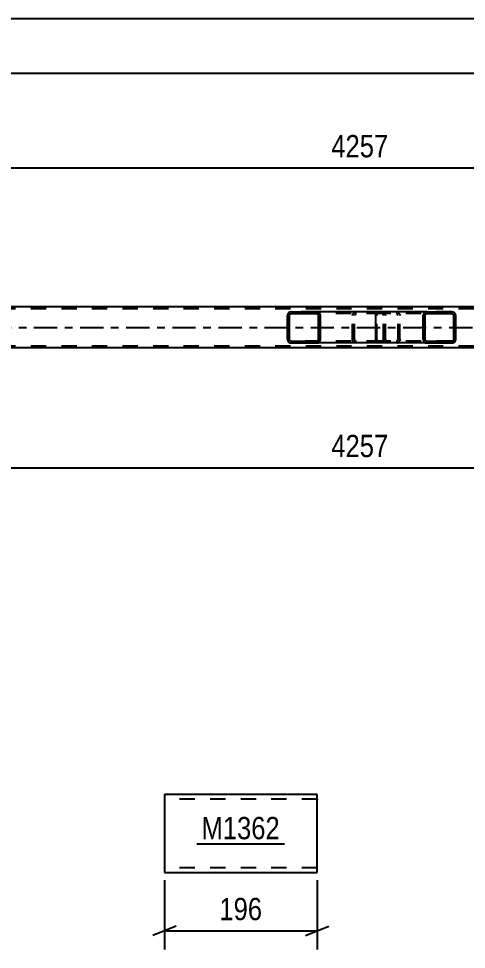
# Model space of a CAD drawing. Header units: millimetres. Extents: x 0 to 841, y 0 to 594.
# Drawn here: x 545.9 to 603.4, y 132.8 to 252.2 of the extents above; entities that cross this region are included whole.
import ezdxf

# ---------------------------------------------------------------- set-up
doc = ezdxf.new("R2010")
doc.units = ezdxf.units.MM
doc.linetypes.add('DXK_LINE_DOT2', pattern=[3.9198, 1.9599, -1.9599])
doc.linetypes.add('DXK_LINE_DOT3', pattern=[5.9187, 2.979, -0.9799, 0.9799, -0.9799])
doc.styles.add('Arial Narrow', font='ARIALN.TTF', dxfattribs={"height": 0.2})

# ---------------------------------------------------------------- blocks, each defined once
blk = doc.blocks.new('Part-122573991-2820 - 2767')
at = {"linetype": 'Continuous'}
h = blk.add_hatch(dxfattribs=at)
h.set_pattern_fill('', scale=0.7, style=0, pattern_type=0)
h.set_pattern_definition([(45, (584.5986, 214.2696), (-1.57154, 1.57154), [])])
h.paths.add_polyline_path([(584.64, 214.09), (584.6, 214.27), (584.49, 214.43), (584.32, 214.53), (584.13, 214.57), (580.89, 214.57), (580.7, 214.53), (580.53, 214.43), (580.42, 214.27), (580.38, 214.09), (580.38, 211.05), (580.42, 210.86), (580.53, 210.71), (580.7, 210.6), (580.89, 210.57), (584.13, 210.57), (584.32, 210.6), (584.49, 210.71), (584.6, 210.86), (584.64, 211.05)])
h.paths.add_polyline_path([(584.36, 210.95), (584.31, 210.88), (584.22, 210.82), (584.13, 210.81), (580.89, 210.81), (580.79, 210.82), (580.71, 210.88), (580.66, 210.95), (580.64, 211.05), (580.64, 214.09), (580.66, 214.18), (580.71, 214.26), (580.79, 214.31), (580.89, 214.33), (584.13, 214.33), (584.22, 214.31), (584.31, 214.26), (584.36, 214.18), (584.38, 214.09), (584.38, 211.05)])
at = {"color": 2, "linetype": 'Continuous'}
for p, q in [((580.42, 214.27), (580.38, 214.09)), ((580.38, 211.05), (580.38, 214.09)), ((580.64, 214.09), (580.66, 214.18)), ((580.64, 211.05), (580.64, 214.09)), ((580.66, 214.18), (580.71, 214.26)), ((580.89, 214.57), (580.7, 214.53)), ((580.71, 214.26), (580.79, 214.31)), ((580.79, 214.31), (580.89, 214.33)), ((580.89, 214.57), (584.13, 214.57)), ((580.89, 214.33), (584.13, 214.33)), ((591.99, 214.57), (584.13, 214.57)), ((584.32, 214.53), (584.13, 214.57)), ((584.13, 214.33), (584.22, 214.31)), ((584.22, 214.31), (584.31, 214.26)), ((584.31, 214.26), (584.36, 214.18)), ((584.36, 214.18), (584.38, 214.09)), ((584.38, 211.05), (584.38, 214.09)), ((584.64, 214.09), (584.6, 214.27)), ((584.64, 211.05), (584.64, 214.09)), ((580.38, 211.05), (580.42, 210.86)), ((580.66, 210.95), (580.64, 211.05)), ((580.71, 210.88), (580.66, 210.95)), ((580.7, 210.6), (580.89, 210.57)), ((580.79, 210.82), (580.71, 210.88)), ((580.89, 210.81), (580.79, 210.82)), ((580.89, 210.81), (584.13, 210.81)), ((580.89, 210.57), (584.13, 210.57)), ((584.22, 210.82), (584.13, 210.81)), ((584.13, 210.57), (584.32, 210.6)), ((591.99, 210.57), (584.13, 210.57)), ((584.31, 210.88), (584.22, 210.82)), ((584.36, 210.95), (584.31, 210.88)), ((584.38, 211.05), (584.36, 210.95)), ((584.6, 210.86), (584.64, 211.05))]:
    blk.add_line(p, q, dxfattribs=at)
at = {"color": 7, "linetype": 'DXK_LINE_DOT2'}
for p, q in [((584.13, 214.57), (580.89, 214.57)), ((592.48, 214.33), (580.89, 214.33)), ((588.73, 214.09), (588.77, 214.27)), ((588.73, 211.05), (588.73, 214.09)), ((589, 214.18), (588.99, 214.09)), ((588.99, 211.05), (588.99, 214.09)), ((589.06, 214.26), (589, 214.18)), ((589.05, 214.53), (589.24, 214.57)), ((589.06, 214.26), (589.08, 214.27)), ((589.08, 214.27), (589.14, 214.31)), ((589.14, 214.31), (589.24, 214.33)), ((592.48, 214.57), (591.99, 214.57)), ((592.48, 214.57), (592.67, 214.53)), ((592.57, 214.31), (592.48, 214.33)), ((592.66, 214.26), (592.57, 214.31)), ((592.71, 214.18), (592.66, 214.26)), ((592.73, 214.09), (592.71, 214.18)), ((592.73, 211.05), (592.73, 214.09)), ((592.95, 214.27), (592.99, 214.09)), ((592.99, 211.05), (592.99, 214.09)), ((592.48, 210.81), (580.89, 210.81)), ((584.13, 210.57), (580.89, 210.57)), ((588.77, 210.86), (588.73, 211.05)), ((588.99, 211.05), (589, 210.95)), ((589, 210.95), (589.06, 210.88)), ((589.24, 210.57), (589.05, 210.6)), ((589.06, 210.88), (589.14, 210.82)), ((589.14, 210.82), (589.24, 210.81)), ((592.48, 210.57), (591.99, 210.57)), ((592.48, 210.81), (592.57, 210.82)), ((592.67, 210.6), (592.48, 210.57)), ((592.57, 210.82), (592.66, 210.88)), ((592.66, 210.88), (592.71, 210.95)), ((592.71, 210.95), (592.73, 211.05)), ((592.99, 211.05), (592.95, 210.86))]:
    blk.add_line(p, q, dxfattribs=at)
at = {"color": 2, "linetype": 'Continuous'}
for centre, start, end in [((580.87, 214.07), 110.7583, 155.68), ((584.15, 214.07), 24.32, 69.2417), ((580.87, 211.07), 204.32, 249.2417), ((584.15, 211.07), 290.7583, 335.68)]:
    blk.add_arc(centre, 0.496, start, end, dxfattribs=at)
at = {"color": 7, "linetype": 'DXK_LINE_DOT2'}
for centre, start, end in [((589.22, 214.07), 110.7583, 155.68), ((592.5, 214.07), 24.32, 69.2417), ((589.22, 211.07), 204.32, 249.2417), ((592.5, 211.07), 290.7583, 335.68)]:
    blk.add_arc(centre, 0.496, start, end, dxfattribs=at)
blk = doc.blocks.new('Part-122573991-2831 - 2767')
at = {"linetype": 'Continuous'}
h = blk.add_hatch(dxfattribs=at)
h.set_pattern_fill('', scale=0.7, style=0, pattern_type=0)
h.set_pattern_definition([(45, (601.9429, 214.2696), (-1.57154, 1.57154), [])])
h.paths.add_polyline_path([(601.98, 214.09), (601.94, 214.27), (601.83, 214.43), (601.67, 214.53), (601.48, 214.57), (598.29, 214.57), (598.1, 214.53), (597.94, 214.43), (597.83, 214.27), (597.79, 214.09), (597.79, 211.05), (597.83, 210.86), (597.94, 210.71), (598.1, 210.6), (598.29, 210.57), (601.48, 210.57), (601.67, 210.6), (601.83, 210.71), (601.94, 210.86), (601.98, 211.05)])
h.paths.add_polyline_path([(601.71, 210.95), (601.66, 210.88), (601.57, 210.82), (601.48, 210.81), (598.29, 210.81), (598.2, 210.82), (598.12, 210.88), (598.06, 210.95), (598.04, 211.05), (598.04, 214.09), (598.06, 214.18), (598.12, 214.26), (598.2, 214.31), (598.29, 214.33), (601.48, 214.33), (601.57, 214.31), (601.66, 214.26), (601.71, 214.18), (601.73, 214.09), (601.73, 211.05)])
at = {"color": 2, "linetype": 'Continuous'}
for p, q in [((591.72, 214.09), (591.74, 214.27)), ((591.72, 211.05), (591.72, 214.09)), ((591.74, 214.27), (591.8, 214.43)), ((591.8, 214.43), (591.89, 214.53)), ((591.89, 214.53), (591.99, 214.57)), ((598.29, 214.57), (591.99, 214.57)), ((597.83, 214.27), (597.79, 214.09)), ((597.79, 211.05), (597.79, 214.09)), ((598.04, 214.09), (598.06, 214.18)), ((598.04, 211.05), (598.04, 214.09)), ((598.06, 214.18), (598.12, 214.26)), ((598.29, 214.57), (598.1, 214.53)), ((598.12, 214.26), (598.2, 214.31)), ((598.2, 214.31), (598.29, 214.33)), ((598.29, 214.57), (601.48, 214.57)), ((598.29, 214.33), (601.48, 214.33)), ((601.67, 214.53), (601.48, 214.57)), ((601.48, 214.33), (601.57, 214.31)), ((601.57, 214.31), (601.66, 214.26)), ((601.66, 214.26), (601.71, 214.18)), ((601.71, 214.18), (601.73, 214.09)), ((601.73, 211.05), (601.73, 214.09)), ((601.98, 214.09), (601.94, 214.27)), ((601.98, 211.05), (601.98, 214.09)), ((591.74, 210.86), (591.72, 211.05)), ((591.8, 210.71), (591.74, 210.86)), ((591.89, 210.6), (591.8, 210.71)), ((591.99, 210.57), (591.89, 210.6)), ((598.29, 210.57), (591.99, 210.57)), ((597.79, 211.05), (597.83, 210.86)), ((598.06, 210.95), (598.04, 211.05)), ((598.12, 210.88), (598.06, 210.95)), ((598.1, 210.6), (598.29, 210.57)), ((598.2, 210.82), (598.12, 210.88)), ((598.29, 210.81), (598.2, 210.82)), ((598.29, 210.81), (601.48, 210.81)), ((598.29, 210.57), (601.48, 210.57)), ((601.57, 210.82), (601.48, 210.81)), ((601.48, 210.57), (601.67, 210.6)), ((601.66, 210.88), (601.57, 210.82)), ((601.71, 210.95), (601.66, 210.88)), ((601.73, 211.05), (601.71, 210.95)), ((601.94, 210.86), (601.98, 211.05))]:
    blk.add_line(p, q, dxfattribs=at)
at = {"color": 7, "linetype": 'DXK_LINE_DOT2'}
for p, q in [((591.87, 214.18), (591.86, 214.09)), ((591.86, 211.05), (591.86, 214.09)), ((591.9, 214.26), (591.87, 214.18)), ((591.94, 214.31), (591.9, 214.26)), ((591.99, 214.33), (591.94, 214.31)), ((601.48, 214.33), (591.99, 214.33)), ((592.99, 214.33), (592.99, 214.57)), ((594.33, 214.57), (594.52, 214.53)), ((594.42, 214.31), (594.33, 214.33)), ((594.51, 214.26), (594.42, 214.31)), ((594.56, 214.18), (594.51, 214.26)), ((594.58, 214.09), (594.56, 214.18)), ((594.58, 211.05), (594.58, 214.09)), ((594.79, 214.27), (594.83, 214.09)), ((594.83, 211.05), (594.83, 214.09)), ((601.48, 214.57), (598.29, 214.57)), ((591.86, 211.05), (591.87, 210.95)), ((591.87, 210.95), (591.9, 210.88)), ((591.9, 210.88), (591.94, 210.82)), ((591.94, 210.82), (591.99, 210.81)), ((601.48, 210.81), (591.99, 210.81)), ((592.99, 210.57), (592.99, 210.81)), ((594.33, 210.81), (594.42, 210.82)), ((594.52, 210.6), (594.33, 210.57)), ((594.42, 210.82), (594.51, 210.88)), ((594.51, 210.88), (594.56, 210.95)), ((594.56, 210.95), (594.58, 211.05)), ((594.83, 211.05), (594.79, 210.86)), ((601.48, 210.57), (598.29, 210.57))]:
    blk.add_line(p, q, dxfattribs=at)
for centre, start, end in [((594.34, 214.07), 23.8494, 68.8059), ((594.34, 211.06), 291.1941, 336.1506)]:
    blk.add_arc(centre, 0.492, start, end, dxfattribs=at)
at = {"color": 2, "linetype": 'Continuous'}
for centre, start, end in [((598.28, 214.07), 111.1941, 156.1506), ((601.49, 214.07), 23.8494, 68.8059), ((598.28, 211.06), 203.8494, 248.8059), ((601.49, 211.06), 291.1941, 336.1506)]:
    blk.add_arc(centre, 0.492, start, end, dxfattribs=at)
blk = doc.blocks.new('Part-122573991-3036 - 2767')
at = {"color": 7, "linetype": 'DXK_LINE_DOT2'}
for p, q in [((772.86, 214.97), (103.97, 214.97)), ((772.86, 210.17), (103.97, 210.17))]:
    blk.add_line(p, q, dxfattribs=at)
at = {"color": 2, "linetype": 'Continuous'}
for p, q in [((674.02, 215.21), (509.75, 215.21)), ((674.02, 209.93), (509.75, 209.93))]:
    blk.add_line(p, q, dxfattribs=at)
at = {"color": 7, "linetype": 'DXK_LINE_DOT3'}
blk.add_line((103.97, 212.57), (772.86, 212.57), dxfattribs=at)
blk = doc.blocks.new('Part-122573991-6691 - 6687')
at = {"color": 2, "linetype": 'Continuous'}
for p, q in [((584.2, 152.67), (564.6, 152.67)), ((564.6, 152.67), (564.6, 142.76)), ((584.2, 143.87), (584.2, 152.67)), ((584.2, 142.67), (584.2, 143.87)), ((564.6, 142.76), (564.6, 142.67)), ((564.6, 142.67), (584.2, 142.67))]:
    blk.add_line(p, q, dxfattribs=at)
at = {"color": 7, "linetype": 'DXK_LINE_DOT2'}
for p, q in [((584.2, 152.07), (564.6, 152.07)), ((584.2, 152.03), (584.2, 152.07)), ((584.2, 152.07), (584.2, 152.03)), ((584.2, 151.93), (584.2, 152.03)), ((584.2, 152.03), (584.2, 151.93)), ((564.6, 143.27), (564.6, 143.32)), ((584.2, 143.27), (564.6, 143.27)), ((584.2, 143.32), (584.2, 143.64)), ((584.2, 143.27), (584.2, 143.32))]:
    blk.add_line(p, q, dxfattribs=at)
blk = doc.blocks.new('StraightDimension-122573991-3115 - 2767')
at = {"color": 7, "linetype": 'Continuous'}
blk.add_line((504.55, 233.03), (674.82, 233.03), dxfattribs=at)
at = {"color": 0}
blk.add_wipeout([(593.94, 233.78), (593.94, 237.98), (585.42, 237.98), (585.42, 233.78)], dxfattribs=at)
at = {"color": 3, "style": 'Arial Narrow'}
blk.add_text('4257', height=2.863, dxfattribs=at).set_placement((586.02, 234.38))
blk = doc.blocks.new('StraightDimension-122573991-3074 - 2767')
at = {"color": 7, "linetype": 'Continuous'}
blk.add_line((103.97, 245.16), (783.08, 245.16), dxfattribs=at)
blk = doc.blocks.new('StraightDimension-122573991-3095 - 2767')
at = {"color": 7, "linetype": 'Continuous'}
blk.add_line((103.33, 252.17), (783.72, 252.17), dxfattribs=at)
blk = doc.blocks.new('StraightDimension-122573991-3180 - 2767')
at = {"color": 7, "linetype": 'Continuous'}
blk.add_line((504.55, 194.58), (674.82, 194.58), dxfattribs=at)
at = {"color": 0}
blk.add_wipeout([(593.94, 195.33), (593.94, 199.53), (585.42, 199.53), (585.42, 195.33)], dxfattribs=at)
at = {"color": 3, "style": 'Arial Narrow'}
blk.add_text('4257', height=2.863, dxfattribs=at).set_placement((586.02, 195.93))
blk = doc.blocks.new('StraightDimension-122573991-6693 - 6687')
at = {"color": 7, "linetype": 'Continuous'}
for p, q in [((564.6, 141.67), (564.6, 132.8)), ((584.2, 141.67), (584.2, 132.8)), ((566.1, 135.8), (563.1, 134.6)), ((564.6, 135.2), (584.2, 135.2)), ((582.7, 134.6), (585.7, 135.8))]:
    blk.add_line(p, q, dxfattribs=at)
at = {"color": 0}
blk.add_wipeout([(577.74, 135.95), (577.74, 140.15), (571.06, 140.15), (571.06, 135.95)], dxfattribs=at)
at = {"color": 3, "style": 'Arial Narrow'}
blk.add_text('196', height=2.863, dxfattribs=at).set_placement((571.66, 136.55))
blk = doc.blocks.new('Mark-122573991-6689 - 6687')
at = {"color": 30, "linetype": 'Continuous'}
blk.add_line((568.77, 146.33), (580.02, 146.33), dxfattribs=at)
at = {"color": 0}
blk.add_wipeout([(579.42, 146.93), (579.42, 149.93), (569.37, 149.93), (569.37, 146.93)], dxfattribs=at)
blk.add_wipeout([(579.42, 146.93), (579.42, 149.93), (569.37, 149.93), (569.37, 146.93)], dxfattribs=at)
at = {"color": 3, "style": 'Arial Narrow'}
blk.add_text('M1362', height=2.863, dxfattribs=at).set_placement((569.37, 146.93))

msp = doc.modelspace()

# ---------------------------------------------------------------- block references
for name in ['StraightDimension-122573991-3115 - 2767', 'Part-122573991-3036 - 2767', 'Part-122573991-2820 - 2767', 'Part-122573991-2831 - 2767', 'StraightDimension-122573991-3180 - 2767', 'Part-122573991-6691 - 6687', 'StraightDimension-122573991-6693 - 6687']:
    msp.add_blockref(name, (0, 0))

# ---------------------------------------------------------------- next in the draw order: block references
for name in ['StraightDimension-122573991-3074 - 2767', 'Mark-122573991-6689 - 6687']:
    msp.add_blockref(name, (0, 0))

# ---------------------------------------------------------------- next in the draw order: block references
msp.add_blockref('StraightDimension-122573991-3095 - 2767', (0, 0))

doc.saveas('drawing.dxf')
